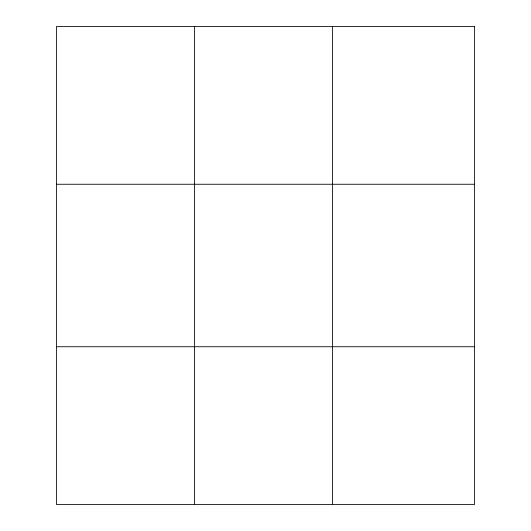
<?xml version="1.0" encoding="UTF-8"?>
<svg xmlns="http://www.w3.org/2000/svg" width="531" height="531" viewBox="0 0 531 531"><rect width="100%" height="100%" fill="white"/><g stroke="black" fill="none" stroke-linecap="round" stroke-linejoin="round"><path stroke-width="0.8" d="M194.419 26.55L194.419 504.45M332.399 26.55L332.399 504.45M56.445 184.257L474.555 184.257M56.445 346.743L474.555 346.743M474.555 26.55L474.555 504.45L56.445 504.45L56.445 26.55L474.555 26.55"/></g></svg>
